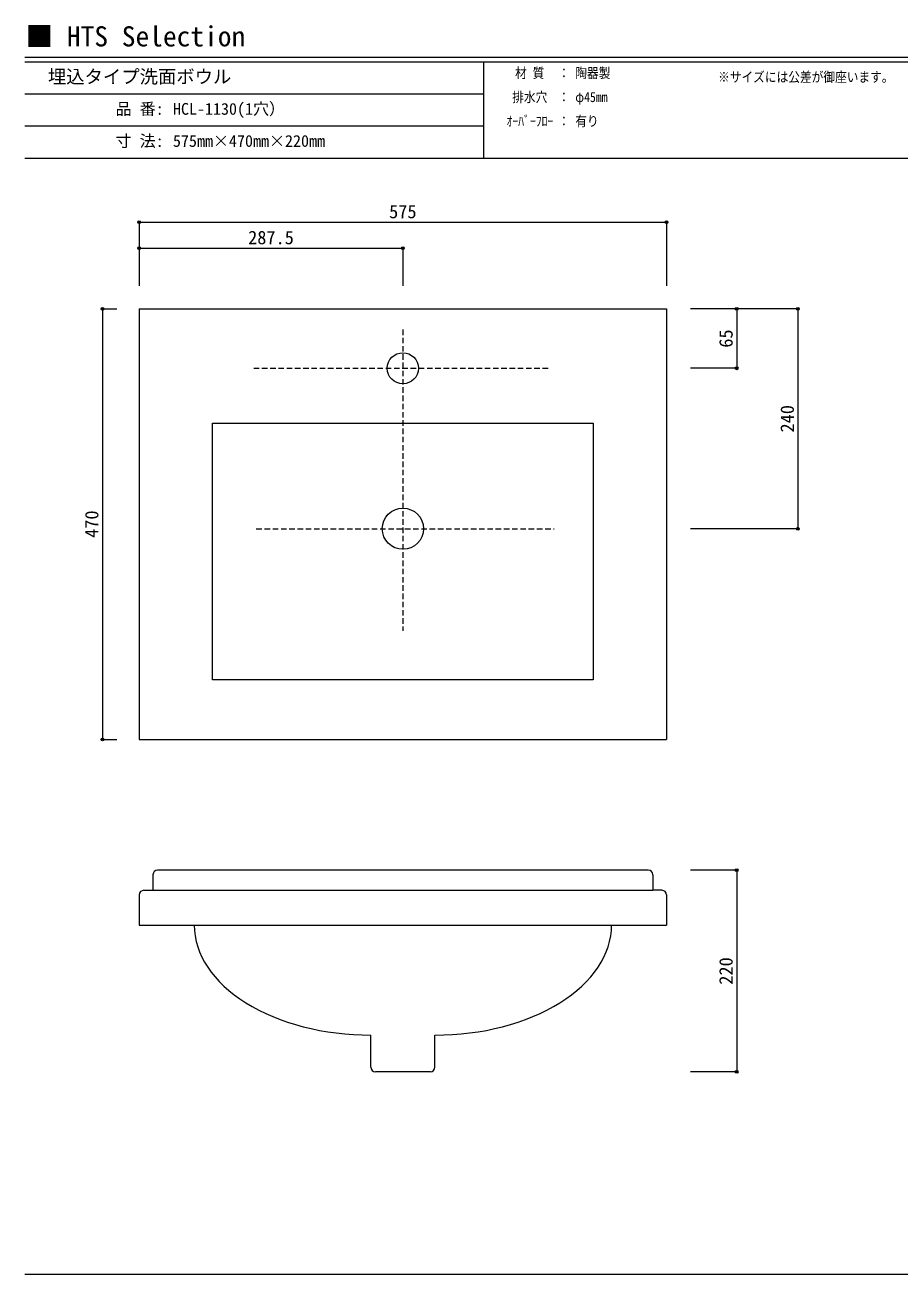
# Model space of a CAD drawing. Units: millimetres at full size, sheet at 1:5; details may follow other scales. Extents: x -1002 to 1002, y -687 to 676.
# Drawn here: x -1002 to -49, y -687 to 676 of the extents above; entities that cross this region are included whole.
import ezdxf
from ezdxf.enums import TextEntityAlignment as Align

# ---------------------------------------------------------------- set-up
doc = ezdxf.new("R2010")
doc.units = ezdxf.units.MM
doc.header["$LTSCALE"] = 5
doc.header["$PDMODE"] = 32
doc.header["$PDSIZE"] = 3
doc.linetypes.add('DASHED1', pattern=[1.8, 1.2, -0.6])
doc.layers.add('F-0', color=7, linetype='Continuous', lineweight=15)
doc.styles.add('ＭＳ ゴシック', font='')
doc.styles.get('ＭＳ ゴシック').set_extended_font_data('MS Gothic')

msp = doc.modelspace()

# ---------------------------------------------------------------- linework, layer by layer
at = {"layer": 'F-0'}
for p, q in [((1002.034, 640.036), (-1002.086, 640.036)), ((1002.034, 635.036), (-1002.086, 635.036)), ((-502.086, 635.036), (-502.086, 530.036)), ((-502.086, 600.036), (-1002.086, 600.036)), ((-502.086, 565.036), (-1002.086, 565.036)), ((1002.034, 530.036), (-1002.086, 530.036)), ((-877.542, 366.034), (-302.542, 366.034)), ((-302.542, 366.034), (-302.542, -103.966)), ((-797.542, 241.034), (-382.542, 241.034)), ((-862.542, -251.423), (-862.542, -268.468)), ((-322.542, -246.423), (-857.542, -246.423)), ((-317.542, -251.423), (-317.542, -268.468)), ((-872.542, -268.468), (-862.542, -268.468)), ((-862.542, -268.468), (-317.542, -268.468)), ((-307.542, -268.468), (-317.542, -268.468)), ((-877.542, -273.468), (-877.542, -306.423)), ((-302.542, -273.468), (-302.542, -306.423)), ((-877.542, -306.423), (-302.542, -306.423)), ((-625.042, -461.423), (-625.042, -426.423)), ((-555.042, -461.423), (-555.042, -426.423)), ((-560.042, -466.423), (-620.042, -466.423)), ((-1002.086, -687.064), (1002.034, -687.064))]:
    msp.add_line(p, q, dxfattribs=at)
at = {"layer": 'F-0', "color": 4, "lineweight": 9}
for p, q in [((-877.542, 460.332), (-302.542, 460.332)), ((-877.542, 460.332), (-877.542, 390.919)), ((-302.542, 460.332), (-302.542, 390.919)), ((-877.542, 431.98), (-590.042, 431.98)), ((-877.542, 431.98), (-877.542, 390.919)), ((-590.042, 431.98), (-590.042, 390.919)), ((-917.637, 366.034), (-917.637, -103.966)), ((-917.637, 366.034), (-901.994, 366.034)), ((-226.11, 366.034), (-276.622, 366.034)), ((-159.303, 366.034), (-276.622, 366.034)), ((-226.11, 366.034), (-226.11, 301.034)), ((-159.303, 366.034), (-159.303, 126.034)), ((-226.11, 301.034), (-276.622, 301.034)), ((-159.303, 126.034), (-276.622, 126.034)), ((-917.637, -103.966), (-901.994, -103.966)), ((-226.11, -246.423), (-276.622, -246.423)), ((-226.11, -246.423), (-226.11, -466.423)), ((-226.11, -466.423), (-276.622, -466.423))]:
    msp.add_line(p, q, dxfattribs=at)
at = {"layer": 'F-0', "color": 4, "linetype": 'DASHED1', "lineweight": 9}
for p, q in [((-590.042, 343.321), (-590.042, 14.481)), ((-752.742, 301.034), (-429.36, 301.034)), ((-749.924, 126.034), (-425.228, 126.034))]:
    msp.add_line(p, q, dxfattribs=at)
at = {"layer": 'F-0'}
for points in [[(-877.542, 366.034), (-877.542, -103.966), (-302.542, -103.966)], [(-382.542, 241.034), (-382.542, -38.966), (-797.542, -38.966), (-797.542, 241.034)]]:
    msp.add_lwpolyline(points, dxfattribs=at)
for centre, radius in [((-590.042, 301.034), 17), ((-590.042, 126.034), 22.5)]:
    msp.add_circle(centre, radius, dxfattribs=at)
for centre, start, end in [((-857.542, -251.423), 90, 180), ((-322.542, -251.423), 0, 90), ((-322.542, -251.423), 0, 90), ((-872.542, -273.468), 90, 180), ((-307.542, -273.468), 0, 90), ((-307.542, -273.468), 0, 90), ((-620.042, -461.423), 180, 270), ((-560.042, -461.423), 270, 0)]:
    msp.add_arc(centre, 5, start, end, dxfattribs=at)
for centre, start_param, end_param in [((-625.042, -306.423), 3.14159265, 4.71238898), ((-555.042, -306.423), 4.71238898, 6.28318531)]:
    msp.add_ellipse(centre, major_axis=(192.5, 0), ratio=0.62337, start_param=start_param, end_param=end_param, dxfattribs=at)
at = {"layer": 'F-0', "color": 6}
for p in [(-877.542, 460.332), (-302.542, 460.332), (-877.542, 431.98), (-590.042, 431.98), (-917.637, 366.034), (-226.11, 366.034), (-159.303, 366.034), (-226.11, 301.034), (-159.303, 126.034), (-917.637, -103.966), (-226.11, -246.423), (-226.11, -466.423)]:
    msp.add_point(p, dxfattribs=at)

# ---------------------------------------------------------------- texts
at = {"layer": 'F-0', "style": 'ＭＳ ゴシック'}
for s, height, p in [('■ HTS Selection', 21.99, (-1001.367, 645.583)), ('埋込タイプ洗面ボウル', 14.66, (-977.086, 607.536)), ('品 番:', 12.83, (-903.336, 573.786)), ('HCL-1130(1穴）', 12.83, (-840.774, 573.786)), ('寸 法:', 12.83, (-903.336, 538.786)), ('575mm×470mm×220mm', 12.83, (-840.774, 538.786)), ('575', 14.66, (-605.042, 460.332)), ('287.5', 14.66, (-758.792, 431.98))]:
    msp.add_text(s, height=height, dxfattribs=at).set_placement(p, align=Align.BOTTOM_LEFT)
at = {"layer": 'F-0', "style": 'ＭＳ ゴシック', "width": 0.85}
for s, p in [('材 質', (-467.711, 614.411)), ('：', (-420.836, 614.411)), ('陶器製', (-402.086, 614.411)), ('※サイズには公差が御座います。', (-246.359, 610.036)), ('排水穴', (-470.836, 588.161)), ('：', (-420.836, 588.161)), ('φ45mm', (-402.086, 588.161)), ('ｵｰﾊﾞｰﾌﾛｰ', (-477.086, 561.911)), ('：', (-420.836, 561.911)), ('有り', (-402.086, 561.911))]:
    msp.add_text(s, height=11, dxfattribs=at).set_placement(p, align=Align.BOTTOM_LEFT)
at = {"layer": 'F-0', "style": 'ＭＳ ゴシック'}
for s, p in [('65', (-226.11, 323.534)), ('240', (-159.303, 231.034)), ('470', (-917.637, 116.034)), ('220', (-226.11, -371.423))]:
    msp.add_text(s, height=14.66, rotation=90, dxfattribs=at).set_placement(p, align=Align.BOTTOM_LEFT)

doc.saveas('drawing.dxf')
